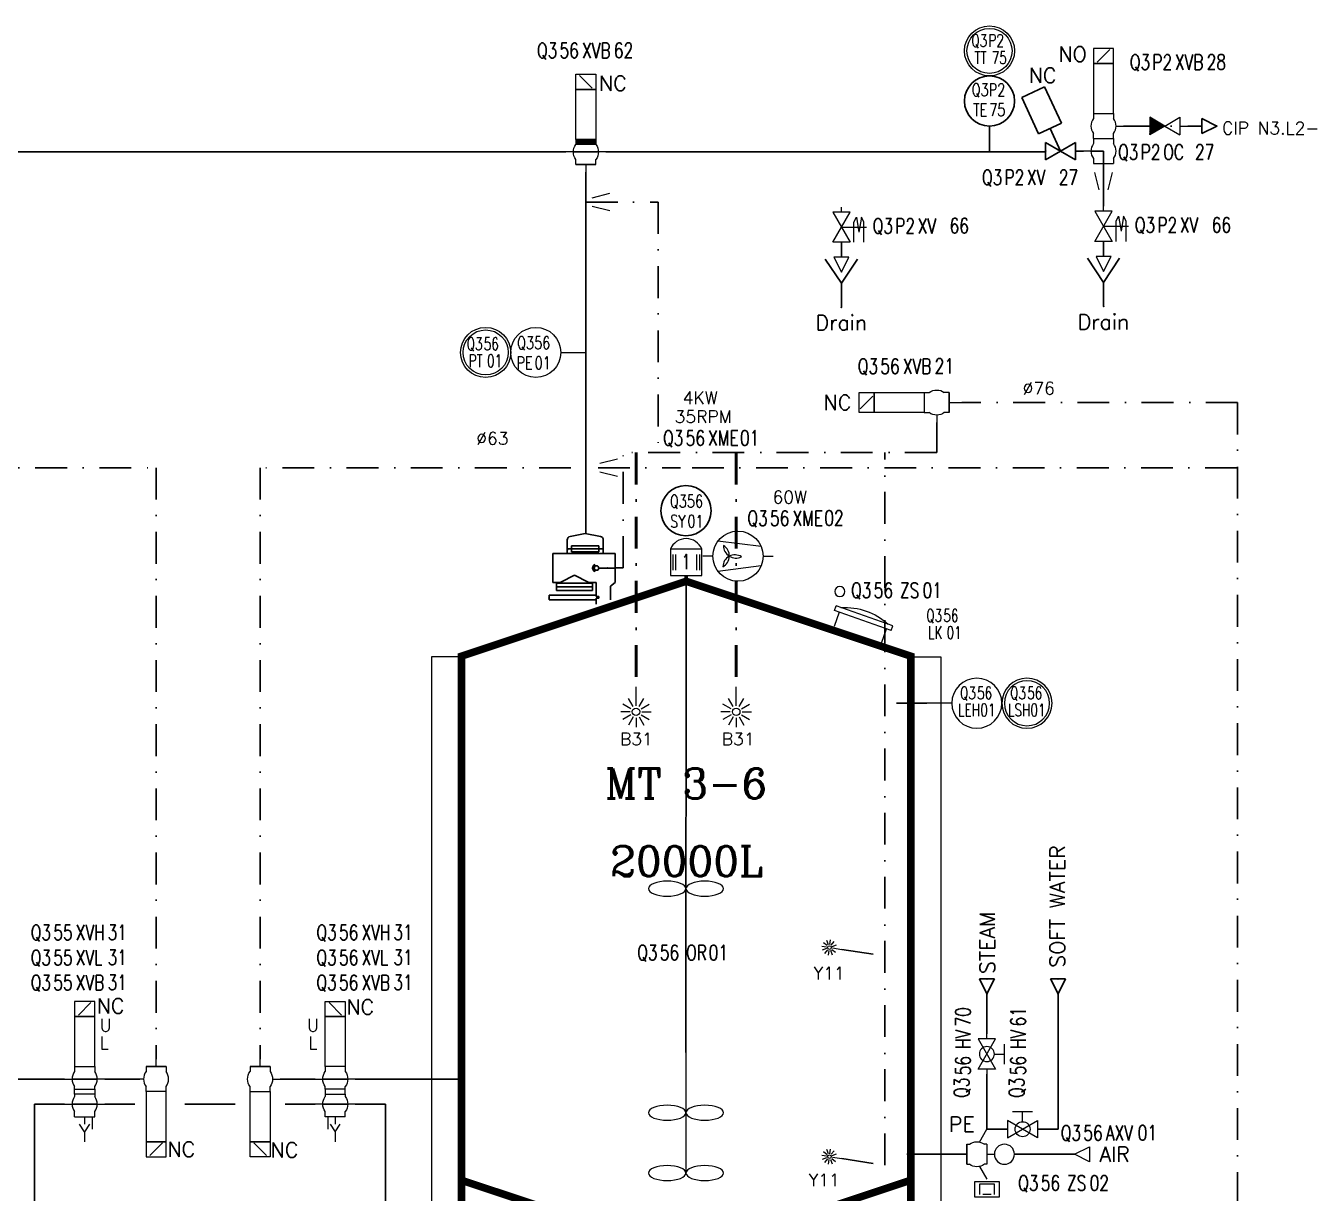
# Model space of a CAD drawing. Header units: inches. Extents: x 14952 to 16573, y 22099 to 23546.
# Drawn here: x 16231.4 to 16489, y 23152.1 to 23385.1 of the extents above; entities that cross this region are included whole.
import ezdxf
from ezdxf.enums import TextEntityAlignment as Align

# ---------------------------------------------------------------- set-up
doc = ezdxf.new("R2010")
doc.units = ezdxf.units.IN
doc.header["$MEASUREMENT"] = 0
doc.linetypes.add('ACAD_ISO02W100', pattern=[15, 12, -3])
doc.linetypes.add('DASHDOT2', pattern=[12.7, 6.35, -3.175, 0, -3.175])
for name, color, linetype, lineweight in [('17 Pipe CIP', 4, 'DASHDOT2', 50), ('19 Pipe Process', 30, 'Continuous', 30), ('31 Equipment', 7, 'Continuous', 9), ('33 Instruments Labels', 7, 'Continuous', 9)]:
    doc.layers.add(name, color=color, linetype=linetype, lineweight=lineweight)
for name, color, linetype in [('CUVERIE', 7, 'Continuous'), ('LIBELLE-INSTRUM', 7, 'Continuous'), ('MATERIEL-DIVERS', 7, 'Continuous'), ('POMPES-PROCESS', 7, 'Continuous'), ('REPERES', 7, 'Continuous'), ('techn-data', 7, 'Continuous'), ('TEXTE', 7, 'Continuous'), ('TEXTES', 7, 'Continuous'), ('TUYAUTERIE-AIR INSTRUMENT', 3, 'Continuous'), ('TUYAUTERIE-EAU', 5, 'Continuous'), ('TUYAUTERIE-EGOUT', 32, 'Continuous'), ('TUYAUTERIE-GAZ', 3, 'Continuous'), ('TUYAUTERIE-NEP', 4, 'DASHDOT2'), ('TUYAUTERIE-VAPEUR', 6, 'Continuous'), ('TXT_FR', 7, 'Continuous'), ('VANNES', 7, 'Continuous')]:
    doc.layers.add(name, color=color, linetype=linetype)
doc.layers.get('REPERES').off()
doc.styles.add('ROMANC', font='romanc')
doc.styles.add('ROMANS', font='ROMANS.SHX')
doc.styles.add('ROMANT', font='romant')
pattern_1 = [(45, (0, 0), (-0.02245064, 0.02245064), [])]

# ---------------------------------------------------------------- blocks, each defined once
blk = doc.blocks.new('APV-VLV-SSEAT-M+MP42-3')
at = {"layer": '31 Equipment'}
h = blk.add_hatch(dxfattribs=at)
h.set_pattern_fill('ANSI31', color=256, scale=0.01, style=0)
h.set_pattern_definition(pattern_1)
h.paths.add_polyline_path([(2, 2.5), (-2, 2.5), (-2, 1.5), (2, 1.5)])
at = {"layer": '31 Equipment', "ltscale": 38}
for p, q in [((1.25, 15.25), (-1.25, 12.75)), ((-4, 0), (-2.5, 0)), ((-2, 2.5), (-2, 1.5)), ((-2, 1.5), (2, 1.5)), ((2, 2.5), (2, 1.5)), ((-2, -2.5), (-2, -1.5)), ((2, -2.5), (-2, -2.5)), ((-2, -2.5), (2, -2.5)), ((0, -2.5), (0, -5)), ((2, -2.5), (2, -1.5))]:
    blk.add_line(p, q, dxfattribs=at)
at = {"layer": '31 Equipment', "lineweight": 30}
blk.add_line((-2.5, 0), (2.5, 0), dxfattribs=at)
at = {"layer": '31 Equipment'}
blk.add_line((2.5, 0), (4, 0), dxfattribs=at)
at = {"layer": '31 Equipment', "ltscale": 38}
for points in [[(-2, 12.5), (2, 12.5), (2, 15.5), (-2, 15.5)], [(-2, 2.5), (2, 2.5), (2, 12.5), (-2, 12.5)]]:
    blk.add_lwpolyline(points, close=True, dxfattribs=at)
for start, end in [(143.1301, 216.8699), (323.1301, 36.8699)]:
    blk.add_arc((0, 0), 2.5, start, end, dxfattribs=at)
blk = doc.blocks.new('APV-VLV-DSEAT-DA34-3')
at = {"layer": '31 Equipment', "ltscale": 38}
for p, q in [((1.25, 20.25), (-1.25, 17.75)), ((-2, 7.5), (-2, 6.5)), ((2, 7.5), (2, 6.5)), ((-4, 5), (-2.5, 5)), ((-2, 3), (-2, 3.5)), ((2, 3), (2, 3.5)), ((4, 5), (2.5, 5)), ((-2, 2), (-2, 1.5)), ((2, 2), (2, 1.5)), ((-4, 0), (-2.5, 0)), ((-2, -2.5), (-2, -1.5)), ((-2, -2.5), (2, -2.5)), ((0, -2.5), (0, -4)), ((1.5, -2.5), (1.5, -5)), ((2, -2.5), (2, -1.5)), ((2.5, 0), (4, 0)), ((0, -5.5), (-1, -4)), ((1, -4), (0, -5.5)), ((0, -5.5), (0, -7.5))]:
    blk.add_line(p, q, dxfattribs=at)
at = {"layer": '31 Equipment', "lineweight": 30}
for p, q in [((-2.5, 5), (2.5, 5)), ((-2.5, 0), (2.5, 0))]:
    blk.add_line(p, q, dxfattribs=at)
at = {"layer": '31 Equipment', "ltscale": 38}
for points in [[(-2, 17.5), (2, 17.5), (2, 20.5), (-2, 20.5)], [(-2, 7.5), (2, 7.5), (2, 17.5), (-2, 17.5)], [(-2, 3), (2, 3), (2, 2), (-2, 2)]]:
    blk.add_lwpolyline(points, close=True, dxfattribs=at)
for centre, start, end in [((0, 5), 143.1301, 216.8699), ((0, 5), 323.1301, 36.8699), ((0, 0), 143.1301, 216.8699), ((0, 0), 323.1301, 36.8699)]:
    blk.add_arc(centre, 2.5, start, end, dxfattribs=at)
at = {"layer": '31 Equipment', "style": 'ROMANS', "flags": 8}
for tag, p in [('U', (3, 14.5)), ('L', (3, 11))]:
    blk.add_attdef(tag, p, '', height=2.5, dxfattribs=at)
blk = doc.blocks.new('APV-TNK-GEN-11')
at = {"layer": '31 Equipment', "color": 7}
for points, const_width in [([(-14.94, 21.58), (-21.58, 3.32), (-24.9, 3.32), (-24.9, 83), (0, 91.3), (24.9, 83), (24.9, 3.32), (21.58, 3.32), (14.94, 21.58)], 0.83), ([(-24.9, 24.9), (0, 16.6)], 0.83), ([(24.9, 24.9), (0, 16.6)], 0.83), ([(-23.24, 3.32), (-23.24, 0)], 1.66), ([(23.24, 3.32), (23.24, 0)], 1.66)]:
    blk.add_lwpolyline(points, dxfattribs=dict(at, const_width=const_width))
at = {"layer": '31 Equipment', "ltscale": 38}
blk.add_point((0, 16), dxfattribs=at)
blk = doc.blocks.new('APV-TNK-INSULAT-12')
at = {"layer": '31 Equipment', "color": 7}
for p, q in [((-24.95, 67), (-28.22, 67)), ((-28.22, 67), (-28.22, 6.51)), ((24.95, 67), (28.22, 67)), ((28.22, 67), (28.22, 6.51)), ((-28.22, 6.51), (-24.95, 5.42)), ((28.22, 6.51), (24.95, 5.42)), ((-15.74, 2.35), (-4.98, -1.24)), ((-4.98, -1.24), (-4.98, 2.26)), ((15.74, 2.35), (4.98, -1.24)), ((4.98, -1.24), (4.98, 2.26))]:
    blk.add_line(p, q, dxfattribs=at)
at = {"layer": '31 Equipment'}
for p, q in [((-24.95, 5.42), (-24.95, 67)), ((24.95, 5.42), (24.95, 67)), ((-15.74, 2.35), (-14.94, 5.58)), ((-14.94, 5.58), (-4.98, 2.26)), ((14.94, 5.58), (4.98, 2.26)), ((15.74, 2.35), (14.94, 5.58))]:
    blk.add_line(p, q, dxfattribs=at)
at = {"layer": '31 Equipment', "ltscale": 38}
blk.add_point((0, 0), dxfattribs=at)
blk = doc.blocks.new('APV-TNK-ACC-MOT-1')
at = {"layer": '31 Equipment', "color": 7}
for p, q in [((3.15, 6.4), (-3.15, 6.4)), ((-3.15, 6.4), (-3.15, 1.15)), ((-2.64, 5.35), (-2.64, 2.2)), ((-2.1, 5.35), (-2.1, 2.2)), ((2.1, 5.35), (2.1, 2.2)), ((2.66, 5.35), (2.66, 2.2)), ((3.15, 1.15), (3.15, 6.4)), ((-3.15, 1.15), (3.15, 1.15))]:
    blk.add_line(p, q, dxfattribs=at)
blk.add_arc((0, 5.09), 3.41, 22.6199, 157.3801, dxfattribs=at)
at = {"layer": '31 Equipment', "ltscale": 38}
blk.add_point((0, 0), dxfattribs=at)
at = {"layer": '31 Equipment', "color": 7}
blk.add_trace([(-0.39, 0), (0.39, 0), (-0.39, 1.15), (0.39, 1.15)], dxfattribs=at)
at = {"layer": '31 Equipment', "style": 'ROMANT', "width": 0.8}
blk.add_text('1', height=3, dxfattribs=at).set_placement((0, 3.89), align=Align.MIDDLE)
blk = doc.blocks.new('APV-INS-M-L-LE1')
at = {"layer": '31 Equipment', "color": 7}
blk.add_line((0, -5), (0, -10), dxfattribs=at)
blk.add_circle((0, 0), 5, dxfattribs=at)
blk = doc.blocks.new('APV-INS-F-L-LS')
at = {"layer": '31 Equipment'}
for radius in [5, 4.5]:
    blk.add_circle((0, 0), radius, dxfattribs=at)
at = {"layer": '33 Instruments Labels', "style": 'ROMANS', "width": 0.8}
blk.add_attdef('LS?', text='', height=3, dxfattribs=at).set_placement((0, 0), align=Align.MIDDLE)
blk = doc.blocks.new('APV-TNK-ACC-MANHOLE-1')
at = {"layer": '31 Equipment'}
for p, q in [((-6, 3), (-6, 4)), ((-6, 4), (6, 4)), ((-6, 3), (6, 3)), ((-5, 0), (-5, 3)), ((5, 3), (5, 0)), ((6, 3), (6, 4))]:
    blk.add_line(p, q, dxfattribs=at)
blk.add_arc((0, -8), 13, 67.3801, 112.6199, dxfattribs=at)
blk = doc.blocks.new('APV-INS-POS-GEN-1')
at = {"layer": '31 Equipment', "color": 5}
blk.add_circle((0, 0), 1, dxfattribs=at)
blk = doc.blocks.new('APV-FTG-CONX-QUICK-1')
at = {"layer": '31 Equipment'}
for p, q in [((-0.5, 2.5), (2.5, 2.5)), ((-0.5, -2.5), (-0.5, 2.5)), ((0, 1.5), (2, 1.5)), ((0, 0.83), (0, -0.83)), ((2, 1.5), (2, -1.5)), ((2.5, 2.5), (2.5, -2.5)), ((2.5, -2.5), (-0.5, -2.5)), ((0, -0.83), (0, -0.83)), ((2, -1.5), (0, -1.5))]:
    blk.add_line(p, q, dxfattribs=at)
blk = doc.blocks.new('SPB')
at = {"color": 7}
for p, q in [((0, -6), (0, 0)), ((-2.598, -9), (-1.302, -8.25)), ((-2.124, -9.624), (-1.062, -8.562)), ((2.124, -9.624), (1.062, -8.562)), ((2.598, -9), (1.302, -8.25)), ((-1.5, -10.098), (-0.75, -8.802)), ((-0.774, -10.398), (-0.39, -8.952)), ((0, -10.5), (0, -9)), ((0.774, -10.398), (0.39, -8.952)), ((1.5, -10.098), (0.75, -8.802))]:
    blk.add_line(p, q, dxfattribs=at)
blk.add_circle((0, -7.5), 1.5, dxfattribs=at)
at = {"color": 7, "extrusion": (0, 1, 0)}
blk.add_point((0, 0), dxfattribs=at)
blk = doc.blocks.new('GOAVEC')
at = {"layer": 'MATERIEL-DIVERS'}
for p, q in [((0.48, 11.27), (3, 11.77)), ((3, 11.77), (5.52, 11.27)), ((0, 8.4), (0, 10.68)), ((0, 9.21), (6, 9.21)), ((5.28, 9.71), (0.72, 9.71)), ((0.72, 9.71), (0.72, 8.7)), ((0.72, 8.7), (5.28, 8.7)), ((5.28, 8.7), (5.28, 9.71)), ((6, 10.68), (6, 8.4)), ((-2, 8.4), (8.4, 8.4)), ((-2, 3.6), (-2, 8.4)), ((8.4, 8.4), (8.4, 3.6)), ((-0.74, 6), (-2.03, 6)), ((4.8, 4.8), (2.53, 3.66)), ((7.07, 3.66), (4.8, 4.8)), ((-1.2, 3), (-2, 3.6)), ((-1.2, 0.7), (-1.2, 3)), ((2.26, 3.6), (1.2, 3.6)), ((1.2, 3.6), (1.2, 1.27)), ((1.8, 3.49), (1.8, 2.29)), ((7.8, 3.49), (1.8, 3.49)), ((1.8, 2.89), (7.8, 2.89)), ((1.8, 2.29), (7.8, 2.29)), ((8.4, 3.6), (7.34, 3.6)), ((7.8, 2.29), (7.8, 3.49)), ((0.76, 1.27), (0.76, 1.01)), ((1.2, 1.27), (0.76, 1.27)), ((0.76, 1.01), (1.2, 1.01)), ((9, 1.52), (1.19, 1.52)), ((1.19, 1.01), (1.19, 0.72)), ((1.19, 0.72), (9, 0.72)), ((1.2, 1.01), (1.2, 0)), ((9, 0.72), (9, 1.52))]:
    blk.add_line(p, q, dxfattribs=at)
for centre, start, end in [((0.6, 10.68), 101.3099, 180), ((5.4, 10.68), 0, 78.6901), ((2.26, 4.2), 270, 296.5651), ((7.34, 4.2), 243.4349, 270)]:
    blk.add_arc(centre, 0.6, start, end, dxfattribs=at)
at = {"layer": 'MATERIEL-DIVERS', "color": 7, "extrusion": (1, 0, 0)}
for p in [(6, 9), (9, 1)]:
    blk.add_point(p, dxfattribs=at)
at = {"layer": 'MATERIEL-DIVERS', "color": 2}
for p in [(6, 9), (-2, 6), (9, 1)]:
    blk.add_point(p, dxfattribs=at)
at = {"layer": 'MATERIEL-DIVERS', "color": 7, "extrusion": (-1, 0, 0)}
blk.add_point((-2, 6), dxfattribs=at)
at = {"layer": 'MATERIEL-DIVERS', "xscale": 0.2499010929244832, "yscale": 0.2499010929244832, "zscale": 0.2499010929244832, "rotation": 90}
blk.add_blockref('SPB', (-0.74, 6), dxfattribs=at)
blk = doc.blocks.new('INSTR-M-L-SY')
at = {"layer": 'MATERIEL-DIVERS', "color": 7}
blk.add_circle((0, 0), 5, dxfattribs=at)
blk = doc.blocks.new('APV-VLV-SSEAT-SW41-3')
at = {"layer": '31 Equipment', "ltscale": 38}
for p, q in [((1.25, 15.25), (-1.25, 12.75)), ((-2, 2.5), (-2, 1.5)), ((2, 2.5), (2, 1.5)), ((2.5, 0), (4, 0)), ((-2, -2.5), (-2, -1.5)), ((2, -2.5), (-2, -2.5)), ((-2, -2.5), (2, -2.5)), ((0, -2.5), (0, -5)), ((2, -2.5), (2, -1.5))]:
    blk.add_line(p, q, dxfattribs=at)
for points in [[(-2, 12.5), (2, 12.5), (2, 15.5), (-2, 15.5)], [(-2, 2.5), (2, 2.5), (2, 12.5), (-2, 12.5)]]:
    blk.add_lwpolyline(points, close=True, dxfattribs=at)
for start, end in [(143.1301, 216.8699), (323.1301, 36.8699)]:
    blk.add_arc((0, 0), 2.5, start, end, dxfattribs=at)
blk = doc.blocks.new('APV-VLV-SAMPL-PRD20-2')
at = {"layer": '31 Equipment', "ltscale": 38}
for p, q in [((-2.54, 2.44), (-4, 5)), ((-4, 0), (-5.5, 0)), ((-4, 2), (-3.5, 2)), ((-4, 2), (-4, -2)), ((0, 2), (-0.5, 2)), ((0, 2), (0, -2)), ((0, -2), (0, 2)), ((-4, -2), (-3.5, -2)), ((-2.54, -2.44), (-4, -5)), ((0, -2), (-0.5, -2))]:
    blk.add_line(p, q, dxfattribs=at)
at = {"layer": '31 Equipment'}
blk.add_circle((-7.5, 0), 2, dxfattribs=at)
at = {"layer": '31 Equipment', "ltscale": 38}
for start, end in [(53.1301, 126.8699), (233.1301, 306.8699)]:
    blk.add_arc((-2, 0), 2.5, start, end, dxfattribs=at)
blk = doc.blocks.new('APV-FCE-GEN-REDCON-1')
at = {"layer": '31 Equipment', "color": 7}
for p, q in [((-2.5, 2.5), (2.5, 1.25)), ((2.5, 1.25), (2.5, 1.25)), ((2.5, -1.25), (-2.5, -2.5))]:
    blk.add_line(p, q, dxfattribs=at)
blk = doc.blocks.new('APV-SIGN-ARW-FLOW-1')
at = {"layer": '31 Equipment'}
for p, q in [((-1.5, -1.5), (-1.5, 1.5)), ((-1.5, 1.5), (1.5, 0)), ((1.5, 0), (-1.5, -1.5))]:
    blk.add_line(p, q, dxfattribs=at)
blk = doc.blocks.new('APV-TNK-ACC-SPRAYBALL-1')
at = {"layer": '31 Equipment'}
for p, q in [((0, -3.81), (0, 0)), ((-0.6, -3.97), (-1.53, -2.35)), ((0.6, -3.97), (1.53, -2.35)), ((-1.19, -5), (-3.05, -5)), ((-1.03, -4.4), (-2.65, -3.47)), ((1.03, -4.4), (2.65, -3.47)), ((1.19, -5), (3.05, -5)), ((-1.03, -5.6), (-2.65, -6.53)), ((-0.6, -6.03), (-1.53, -7.65)), ((0, -6.19), (0, -8.05)), ((0.6, -6.03), (1.53, -7.65)), ((1.03, -5.6), (2.65, -6.53))]:
    blk.add_line(p, q, dxfattribs=at)
blk.add_circle((0, -5), 0.738, dxfattribs=at)
blk = doc.blocks.new('APV-TNK-ACC-AGIT-1')
at = {"layer": '31 Equipment'}
blk.add_line((0, 0), (0, -8), dxfattribs=at)
for centre in [(-2.5, -8), (2.5, -8)]:
    blk.add_ellipse(centre, major_axis=(-2.5, 0), ratio=0.4, dxfattribs=at)
blk = doc.blocks.new('APV-INS-M-L-PE')
at = {"layer": '31 Equipment', "color": 7}
blk.add_line((0, -5), (0, -10), dxfattribs=at)
blk.add_circle((0, 0), 5, dxfattribs=at)
at = {"layer": '33 Instruments Labels', "style": 'ROMANS', "width": 0.8, "flags": 8}
blk.add_attdef('PE', text='', height=3, dxfattribs=at).set_placement((0, 0), align=Align.MIDDLE)
blk = doc.blocks.new('APV-INS-F-L-PT')
at = {"layer": '31 Equipment'}
for radius in [5, 4.5]:
    blk.add_circle((0, 0), radius, dxfattribs=at)
blk = doc.blocks.new('REPNORM1')
at = {"layer": 'TEXTES', "style": 'ROMANS', "width": 0.75}
for tag, p in [('ZONE', (-9.75, -1.25)), ('SOUSZONE', (-5.25, -1.25)), ('ELEMENT', (-0.75, -1.25)), ('NUM', (5.59, -1.22))]:
    blk.add_attdef(tag, p, '', height=3, dxfattribs=at)
blk = doc.blocks.new('REPNORM')
at = {"layer": 'TEXTES', "style": 'ROMANS', "width": 0.75}
for tag, p in [('ZONE', (-9.75, -1.25)), ('SOUSZONE', (-5.25, -1.25)), ('ELEMENT', (0, -1.25)), ('NUM', (4.5, -1.25))]:
    blk.add_attdef(tag, p, '', height=3, dxfattribs=at)
blk = doc.blocks.new('REPINS2')
at = {"layer": 'TEXTES', "style": 'ROMANS', "width": 0.7}
for tag, p in [('ZONE', (-3.35, 0.8)), ('SOUSZONE', (0.05, 0.8)), ('NUM', (0.7, -2.6))]:
    blk.add_attdef(tag, p, '', height=2.5, dxfattribs=at)
blk.add_attdef('ELEMENT', text='', height=2.5, dxfattribs=at).set_placement((-1.56, -2.59), align=Align.CENTER)
blk = doc.blocks.new('REPINS')
at = {"layer": 'TEXTES', "style": 'ROMANS', "width": 0.75}
for tag, p in [('ZONE', (-3.3, 1)), ('SOUSZONE', (0.1, 1)), ('NUM', (0.2, -3))]:
    blk.add_attdef(tag, p, '', height=2.5, dxfattribs=at)
blk.add_attdef('ELEMENT', text='', height=2.5, dxfattribs=at).set_placement((-0.2, -3), align=Align.RIGHT)
blk = doc.blocks.new('APV-PMP-GEN-FAN-1')
at = {"layer": '31 Equipment', "color": 7}
for p, q in [((4.62, 1.91), (-4.01, 2.99)), ((-3.44, 2.92), (-3.44, 2.92)), ((-4.03, -2.96), (4.65, -1.85))]:
    blk.add_line(p, q, dxfattribs=at)
at = {"layer": '31 Equipment', "ltscale": 38}
for p, q in [((-5, 0), (-7, 0)), ((5, 0), (7, 0))]:
    blk.add_line(p, q, dxfattribs=at)
at = {"layer": '31 Equipment', "color": 7}
blk.add_circle((0, 0), 5, dxfattribs=at)
for centre, radius, start, end in [((-4.14, 0.04), 2.42, 297.7105, 59.0333), ((-0.6, -2.14), 2.41, 57.3705, 179.0726), ((-0.42, 2.11), 2.48, 179.801, 296.7761)]:
    blk.add_arc(centre, radius, start, end, dxfattribs=at)
blk = doc.blocks.new('APV-VLV-SOLV-22-1')
at = {"layer": '31 Equipment', "linetype": 'ACAD_ISO02W100', "ltscale": 38}
for p, q in [((-1, 4.5), (-2, 4)), ((-2, 4), (1, 3.5)), ((-2, 3), (1, 3.5)), ((-1, 2.5), (-2, 3)), ((3, 4.5), (-1, 4.5)), ((0, 0), (0, 5)), ((3, 2.5), (-1, 2.5))]:
    blk.add_line(p, q, dxfattribs=at)
at = {"layer": '31 Equipment', "ltscale": 38}
for p, q in [((-3, 0), (-4, 0)), ((3, 0), (4, 0))]:
    blk.add_line(p, q, dxfattribs=at)
at = {"layer": '31 Equipment'}
for p, q in [((-3, 1.734), (-3, -1.734)), ((-3, -1.734), (3, 1.734)), ((3, -1.734), (-3, 1.734)), ((3, 1.734), (3, -1.734))]:
    blk.add_line(p, q, dxfattribs=at)
blk = doc.blocks.new('EGOUT')
at = {"color": 7}
for p, q in [((-3.2, 9.61), (0, 4.81)), ((0, 4.81), (3.2, 9.61)), ((0, 4.81), (0, 0))]:
    blk.add_line(p, q, dxfattribs=at)
at = {"color": 7, "extrusion": (0, -1, 0)}
blk.add_point((0, 0), dxfattribs=at)
at = {"layer": 'POMPES-PROCESS', "style": 'ROMANS'}
blk.add_attdef('EGOUT', text='', height=3, dxfattribs=at).set_placement((0, -4), align=Align.MIDDLE)
blk = doc.blocks.new('FLE23-A')
at = {"color": 7}
for p, q in [((0, 1.5), (-3, 0)), ((-3, 0), (0, -1.5)), ((0, -1.5), (0, 1.5))]:
    blk.add_line(p, q, dxfattribs=at)
at = {"layer": 'MATERIEL-DIVERS', "color": 7, "extrusion": (-1, 0, 0)}
blk.add_point((-3, 0), dxfattribs=at)
at = {"layer": 'MATERIEL-DIVERS', "color": 2}
for p in [(-3, 0), (0, 0)]:
    blk.add_point(p, dxfattribs=at)
at = {"layer": 'MATERIEL-DIVERS', "color": 7, "extrusion": (1, 0, 0)}
blk.add_point((0, 0), dxfattribs=at)
blk = doc.blocks.new('APV-VLVM-BALL-KHV+MF-1')
at = {"layer": '31 Equipment'}
for p, q in [((-2, 3.5), (2, 3.5)), ((0, 1.5), (0, 3.5)), ((-3, 1.734), (-3, -1.734)), ((-3, -1.734), (3, 1.734)), ((3, -1.734), (-3, 1.734)), ((3, 1.734), (3, -1.734))]:
    blk.add_line(p, q, dxfattribs=at)
at = {"layer": '31 Equipment', "ltscale": 38}
for p, q in [((-3, 0), (-4, 0)), ((3, 0), (4, 0))]:
    blk.add_line(p, q, dxfattribs=at)
at = {"layer": '31 Equipment'}
blk.add_circle((0, 0), 1.5, dxfattribs=at)
blk = doc.blocks.new('INSTR-M-L-TE')
at = {"color": 7, "extrusion": (0, -1, 0)}
blk.add_point((0, -10), dxfattribs=at)
at = {"layer": 'MATERIEL-DIVERS', "color": 7}
blk.add_line((0, -5), (0, -10), dxfattribs=at)
blk.add_circle((0, 0), 5, dxfattribs=at)
at = {"layer": 'LIBELLE-INSTRUM', "style": 'ROMANS', "width": 0.8, "flags": 8}
blk.add_attdef('TE', text='', height=3, dxfattribs=at).set_placement((0, 0), align=Align.MIDDLE)
blk = doc.blocks.new('APV-VLV-SSEAT-SW43-41')
at = {"layer": '31 Equipment', "ltscale": 38}
for p, q in [((1.25, 20.25), (-1.25, 17.75)), ((-2, 7.5), (-2, 6.5)), ((2, 7.5), (2, 6.5)), ((-2, 2.5), (-2, 3.5)), ((2, 2.5), (2, 3.5)), ((2.5, 5), (4, 5)), ((-2.5, 0), (-4, 0)), ((-2, 2.5), (2, 2.5)), ((-2, 2.5), (-2, 1.5)), ((2, 2.5), (2, 1.5)), ((-2, -1.5), (-2, -2.5)), ((-2, -2.5), (2, -2.5)), ((0, -2.5), (0, -5)), ((2, -1.5), (2, -2.5))]:
    blk.add_line(p, q, dxfattribs=at)
at = {"layer": '31 Equipment', "lineweight": 30}
for p, q in [((0, 0), (-2.5, 0)), ((0, -2.5), (0, 0))]:
    blk.add_line(p, q, dxfattribs=at)
at = {"layer": '31 Equipment', "ltscale": 38}
for points in [[(-2, 17.5), (2, 17.5), (2, 20.5), (-2, 20.5)], [(-2, 7.5), (2, 7.5), (2, 17.5), (-2, 17.5)]]:
    blk.add_lwpolyline(points, close=True, dxfattribs=at)
for centre, start, end in [((0, 5), 143.1301, 216.8699), ((0, 5), 323.1301, 36.8699), ((0, 0), 143.1301, 216.8699), ((0, 0), 323.1301, 36.8699)]:
    blk.add_arc(centre, 2.5, start, end, dxfattribs=at)
blk = doc.blocks.new('APV-INS-F-L-TT')
at = {"layer": '31 Equipment'}
for radius in [5, 4.5]:
    blk.add_circle((0, 0), radius, dxfattribs=at)
blk = doc.blocks.new('APV-FCE-NRV-GEN-1')
at = {"layer": '31 Equipment'}
h = blk.add_hatch(dxfattribs=at)
h.set_pattern_fill('ANSI31', color=256, scale=0.01, style=0)
h.set_pattern_definition(pattern_1)
h.paths.add_polyline_path([(3, 1.75), (3, -1.75), (0, 0)])
at = {"layer": '31 Equipment', "linetype": 'ACAD_ISO02W100', "ltscale": 38}
for p, q in [((-3, 0), (-5, 0)), ((0, 0), (-3, 1.75)), ((-3, 1.75), (-3, -1.75)), ((0, 0), (-3, -1.75)), ((0, 0), (3, 1.75)), ((0, 0), (3, -1.75)), ((3, 1.75), (3, -1.75)), ((3, 0), (5, 0))]:
    blk.add_line(p, q, dxfattribs=at)
blk = doc.blocks.new('VANNE SIEGE INCLINE')
at = {"color": 7}
for p, q in [((-3, 1.73), (-3, -1.73)), ((-3, -1.73), (3, 1.73)), ((3, -1.73), (-3, 1.73)), ((3, 1.73), (3, -1.73))]:
    blk.add_line(p, q, dxfattribs=at)
at = {"color": 7, "extrusion": (-1, 0, 0)}
blk.add_point((-3, 0), dxfattribs=at)
at = {"color": 7, "extrusion": (1, 0, 0)}
blk.add_point((3, 0), dxfattribs=at)
at = {"layer": 'VANNES'}
for p, q in [((3.23, 12.84), (-0.15, 5.59)), ((7.76, 10.73), (3.23, 12.84)), ((4.38, 3.47), (7.76, 10.73)), ((-0.15, 5.59), (4.38, 3.47)), ((0, 0), (2.11, 4.53))]:
    blk.add_line(p, q, dxfattribs=at)

msp = doc.modelspace()

# ---------------------------------------------------------------- linework, layer by layer
at = {"layer": '17 Pipe CIP'}
for p, q in [((16353.15, 23299.91), (16353.15, 23253.21)), ((16373.15, 23299.91), (16373.15, 23253.21))]:
    msp.add_line(p, q, dxfattribs=at)
at = {"layer": '19 Pipe Process'}
for p, q in [((16218.15, 23174.91), (16239.15, 23174.91)), ((16247.15, 23174.91), (16254.15, 23174.91)), ((16289.15, 23174.91), (16282.15, 23174.91)), ((16318.15, 23174.91), (16297.15, 23174.91)), ((16423.15, 23164.91), (16423.15, 23175.91)), ((16233.15, 23169.91), (16233.15, 23049.91)), ((16239.15, 23169.91), (16233.15, 23169.91)), ((16253.15, 23169.91), (16247.15, 23169.91)), ((16272.15, 23169.91), (16263.15, 23169.91)), ((16264.15, 23169.91), (16273.15, 23169.91)), ((16283.15, 23169.91), (16289.15, 23169.91)), ((16297.15, 23169.91), (16303.15, 23169.91)), ((16303.15, 23169.91), (16303.15, 23030.63)), ((16419.15, 23159.91), (16407.15, 23159.91))]:
    msp.add_line(p, q, dxfattribs=at)
at = {"layer": 'CUVERIE'}
msp.add_line((16411.15, 23249.91), (16405.15, 23249.91), dxfattribs=at)
at = {"layer": 'MATERIEL-DIVERS'}
msp.add_line((16363.12, 23180.2), (16363.15, 23274.25), dxfattribs=at)
at = {"layer": 'TUYAUTERIE-AIR INSTRUMENT'}
msp.add_line((16428.65, 23159.91), (16440.65, 23159.91), dxfattribs=at)
at = {"layer": 'TUYAUTERIE-EAU'}
for p, q in [((16437.35, 23183.91), (16437.35, 23191.91)), ((16437.35, 23164.91), (16437.35, 23183.91)), ((16423.15, 23164.91), (16427.28, 23164.91)), ((16433.21, 23164.91), (16437.35, 23164.91))]:
    msp.add_line(p, q, dxfattribs=at)
at = {"layer": 'TUYAUTERIE-EGOUT'}
for p, q in [((16394.12, 23338.91), (16394.12, 23341.91)), ((16446.42, 23339.08), (16446.42, 23342.08))]:
    msp.add_line(p, q, dxfattribs=at)
at = {"layer": 'TUYAUTERIE-GAZ'}
for p, q in [((16339.15, 23359.91), (16197.15, 23359.91)), ((16442.42, 23360.08), (16440.86, 23360.08)), ((16446.42, 23349.08), (16446.42, 23360.08)), ((16343.15, 23283.91), (16343.15, 23355.91))]:
    msp.add_line(p, q, dxfattribs=at)
msp.add_lwpolyline([(16347.15, 23359.91), (16434.86, 23359.91)], dxfattribs=at)
at = {"layer": 'TUYAUTERIE-NEP'}
for p, q in [((16450.42, 23365.08), (16466.02, 23365.08)), ((16343.15, 23349.91), (16357.6, 23349.91)), ((16357.6, 23349.91), (16357.6, 23299.91)), ((16473.15, 23309.91), (16418.15, 23309.91)), ((16473.15, 23309.91), (16473.15, 23074.91)), ((16413.15, 23305.91), (16413.15, 23299.91)), ((16413.15, 23299.91), (16350.59, 23299.91)), ((16350.59, 23276.91), (16350.59, 23299.91)), ((16402.77, 23157.72), (16402.77, 23299.91)), ((16194.91, 23296.91), (16257.4, 23296.91)), ((16257.4, 23296.91), (16257.4, 23178.91)), ((16340.15, 23296.91), (16278.15, 23296.91)), ((16278.15, 23296.91), (16278.15, 23178.91)), ((16345.59, 23296.91), (16362.05, 23296.91)), ((16364.32, 23296.91), (16473.15, 23296.91)), ((16349.15, 23276.91), (16350.59, 23276.91)), ((16394.21, 23200.78), (16402.77, 23199.45)), ((16394.21, 23159.05), (16402.77, 23157.72))]:
    msp.add_line(p, q, dxfattribs=at)
at = {"layer": 'TUYAUTERIE-VAPEUR'}
msp.add_line((16423.15, 23183.91), (16423.15, 23191.91), dxfattribs=at)

# ---------------------------------------------------------------- block references
at = {"layer": '17 Pipe CIP', "xscale": 0.5, "yscale": 0.5, "rotation": 261.1709262954927}
for p in [(16394.21, 23200.78), (16394.21, 23159.05)]:
    msp.add_blockref('APV-TNK-ACC-SPRAYBALL-1', p, dxfattribs=at)
at = {"layer": '31 Equipment'}
for p in [(16353.15, 23253.21), (16373.15, 23253.21)]:
    msp.add_blockref('APV-TNK-ACC-SPRAYBALL-1', p, dxfattribs=at)
at = {"layer": '33 Instruments Labels'}
for name, p in [('INSTR-M-L-TE', (16423.67, 23370.08)), ('APV-INS-F-L-PT', (16323.15, 23319.91))]:
    msp.add_blockref(name, p, dxfattribs=at)
at = {"layer": '33 Instruments Labels', "rotation": 90}
msp.add_blockref('APV-INS-M-L-PE', (16333.15, 23319.91), dxfattribs=at)
at = {"layer": '33 Instruments Labels', "xscale": -1}
for name, p in [('APV-INS-POS-GEN-1', (16393.82, 23272.19)), ('APV-INS-F-L-LS', (16431.15, 23249.91))]:
    msp.add_blockref(name, p, dxfattribs=at)
at = {"layer": '33 Instruments Labels', "xscale": -1, "rotation": 270}
msp.add_blockref('APV-INS-M-L-LE1', (16421.15, 23249.91), dxfattribs=at)
at = {"layer": '33 Instruments Labels', "xscale": -1.5, "yscale": 1.5, "zscale": 1.5}
for p in [(16363.12, 23224.91), (16363.12, 23180.2), (16363.12, 23168.16)]:
    msp.add_blockref('APV-TNK-ACC-AGIT-1', p, dxfattribs=at)
at = {"layer": 'CUVERIE'}
for name, p, xscale, yscale, zscale in [('GOAVEC', (16346.62, 23269.68), -1.199999999999999, 1.199999999999999, 1.199999999999999), ('APV-TNK-GEN-11', (16363.15, 23109.91), -1.8, 1.8, 1.8), ('APV-TNK-INSULAT-12', (16363.15, 23138.55), -1.8, 1.8, 1.8)]:
    msp.add_blockref(name, p, dxfattribs=dict(at, xscale=xscale, yscale=yscale, zscale=zscale))
msp.add_blockref('APV-TNK-ACC-MOT-1', (16363.15, 23274.25), dxfattribs=at)
at = {"layer": 'CUVERIE', "xscale": -1, "rotation": 340.6180997303045}
msp.add_blockref('APV-TNK-ACC-MANHOLE-1', (16397.43, 23263.57), dxfattribs=at)
at = {"layer": 'MATERIEL-DIVERS', "xscale": -1}
for name, p in [('VANNE SIEGE INCLINE', (16437.86, 23360.08)), ('APV-FCE-NRV-GEN-1', (16458.65, 23365.08)), ('FLE23-A', (16466.02, 23365.08))]:
    msp.add_blockref(name, p, dxfattribs=at)
at = {"layer": 'MATERIEL-DIVERS'}
for p, xscale, yscale, zscale, rotation in [((16446.42, 23354.08), 0.7000000000000455, 0.7000000000000455, 0.7000000000000455, 270), ((16346.15, 23349.91), 0.7, 0.7, 0.7, 180), ((16347.71, 23296.91), 0.7, 0.7, 0.7, 180)]:
    msp.add_blockref('APV-FCE-GEN-REDCON-1', p, dxfattribs=dict(at, xscale=xscale, yscale=yscale, zscale=zscale, rotation=rotation))
at = {"layer": 'MATERIEL-DIVERS', "xscale": -1}
for name, p, rotation in [('APV-SIGN-ARW-FLOW-1', (16394.12, 23337.41), 90), ('APV-SIGN-ARW-FLOW-1', (16446.42, 23337.58), 90), ('FLE23-A', (16423.15, 23194.91), 270), ('FLE23-A', (16437.35, 23194.91), 270), ('APV-FTG-CONX-QUICK-1', (16423.15, 23151.91), 270)]:
    msp.add_blockref(name, p, dxfattribs=dict(at, rotation=rotation))
at = {"layer": 'MATERIEL-DIVERS'}
ref = msp.add_blockref('EGOUT', (16446.42, 23329.08), dxfattribs=dict(at, xscale=-1))
ref.add_attrib('EGOUT', 'Drain', dxfattribs={"layer": 'POMPES-PROCESS', "height": 3, "style": 'ROMANS'}).set_placement((16446.42, 23326.08), align=Align.MIDDLE)
ref = msp.add_blockref('EGOUT', (16394.12, 23328.91), dxfattribs=dict(at, xscale=-1))
ref.add_attrib('EGOUT', 'Drain', dxfattribs={"layer": 'POMPES-PROCESS', "height": 3, "style": 'ROMANS'}).set_placement((16394.12, 23325.91), align=Align.MIDDLE)
msp.add_blockref('APV-PMP-GEN-FAN-1', (16373.49, 23279.25), dxfattribs=at)
at = {"layer": 'REPERES'}
for name, p, values in [('REPINS2', (16423.42, 23380.08), {'ZONE': 'Q3', 'SOUSZONE': 'P2', 'NUM': '75', 'ELEMENT': 'TT'}), ('REPNORM1', (16343.15, 23379.91), {'ZONE': 'Q3', 'SOUSZONE': '56', 'ELEMENT': 'XVB', 'NUM': '62'}), ('REPNORM1', (16461.42, 23377.58), {'ZONE': 'Q3', 'SOUSZONE': 'P2', 'ELEMENT': 'XVB', 'NUM': '28'}), ('REPNORM1', (16459.08, 23359.63), {'ZONE': 'Q3', 'SOUSZONE': 'P2', 'ELEMENT': 'OC', 'NUM': '27'}), ('REPNORM1', (16431.92, 23354.58), {'ZONE': 'Q3', 'SOUSZONE': 'P2', 'ELEMENT': 'XV', 'NUM': '27'}), ('REPNORM1', (16410.12, 23344.91), {'ZONE': 'Q3', 'SOUSZONE': 'P2', 'ELEMENT': 'XV', 'NUM': '66'}), ('REPNORM1', (16462.42, 23345.08), {'ZONE': 'Q3', 'SOUSZONE': 'P2', 'ELEMENT': 'XV', 'NUM': '66'}), ('REPINS2', (16322.73, 23319.57), {'ZONE': 'Q3', 'SOUSZONE': '56', 'NUM': '01', 'ELEMENT': 'PT'}), ('REPINS', (16332.73, 23319.57), {'ZONE': 'Q3', 'SOUSZONE': '56', 'ELEMENT': 'PE', 'NUM': '01'}), ('REPNORM1', (16407.15, 23316.91), {'ZONE': 'Q3', 'SOUSZONE': '56', 'ELEMENT': 'XVB', 'NUM': '21'}), ('REPNORM1', (16368.3, 23302.57), {'ZONE': 'Q3', 'SOUSZONE': '56', 'ELEMENT': 'XME', 'NUM': '01'}), ('REPINS', (16363.21, 23287.97), {'ZONE': 'Q3', 'SOUSZONE': '56', 'ELEMENT': 'SY', 'NUM': '01'}), ('REPNORM1', (16385.13, 23286.58), {'ZONE': 'Q3', 'SOUSZONE': '56', 'ELEMENT': 'XME', 'NUM': '02'}), ('REPNORM', (16405.82, 23272.19), {'ZONE': 'Q3', 'SOUSZONE': '56', 'ELEMENT': 'ZS', 'NUM': '01'}), ('REPINS2', (16414.42, 23265.35), {'ZONE': 'Q3', 'SOUSZONE': '56', 'NUM': '01', 'ELEMENT': 'LK'}), ('REPINS2', (16421.15, 23249.91), {'ZONE': 'Q3', 'SOUSZONE': '56', 'NUM': '01', 'ELEMENT': 'LEH'}), ('REPINS2', (16431.15, 23249.91), {'ZONE': 'Q3', 'SOUSZONE': '56', 'NUM': '01', 'ELEMENT': 'LSH'}), ('REPNORM1', (16242.15, 23203.91), {'ZONE': 'Q3', 'SOUSZONE': '55', 'ELEMENT': 'XVH', 'NUM': '31'}), ('REPNORM1', (16299.15, 23203.91), {'ZONE': 'Q3', 'SOUSZONE': '56', 'ELEMENT': 'XVH', 'NUM': '31'}), ('REPNORM1', (16299.15, 23198.91), {'ZONE': 'Q3', 'SOUSZONE': '56', 'ELEMENT': 'XVL', 'NUM': '31'}), ('REPNORM', (16363.15, 23199.91), {'ZONE': 'Q3', 'SOUSZONE': '56', 'ELEMENT': 'OR', 'NUM': '01'}), ('REPNORM1', (16242.15, 23193.91), {'ZONE': 'Q3', 'SOUSZONE': '55', 'ELEMENT': 'XVB', 'NUM': '31'}), ('REPNORM1', (16299.15, 23193.91), {'ZONE': 'Q3', 'SOUSZONE': '56', 'ELEMENT': 'XVB', 'NUM': '31'}), ('REPNORM1', (16447.65, 23163.91), {'ZONE': 'Q3', 'SOUSZONE': '56', 'ELEMENT': 'AXV', 'NUM': '01'}), ('REPNORM', (16439.15, 23153.91), {'ZONE': 'Q3', 'SOUSZONE': '56', 'ELEMENT': 'ZS', 'NUM': '02'})]:
    msp.add_blockref(name, p, dxfattribs=at).add_auto_attribs(values)
for name, p, rotation, values in [('REPINS', (16423.42, 23370.08), 0.0002280594390062327, {'ZONE': 'Q3', 'SOUSZONE': 'P2', 'ELEMENT': 'TE', 'NUM': '75'}), ('REPNORM1', (16242.15, 23198.91), 7.601981207739284e-05, {'ZONE': 'Q3', 'SOUSZONE': '55', 'ELEMENT': 'XVL', 'NUM': '31'})]:
    msp.add_blockref(name, p, dxfattribs=dict(at, rotation=rotation)).add_auto_attribs(values)
msp.add_blockref('INSTR-M-L-SY', (16363.12, 23288.33), dxfattribs=at)
msp.add_blockref('INSTR-M-L-SY', (16363.12, 23288.33), dxfattribs=at)
at = {"layer": 'REPERES', "xscale": -1}
msp.add_blockref('INSTR-M-L-SY', (16363.12, 23288.33), dxfattribs=at)
at = {"layer": 'REPERES'}
ref = msp.add_blockref('REPNORM', (16418.15, 23180.91), dxfattribs=dict(at, xscale=-1, rotation=270))
ref.add_attrib('ZONE', 'Q3', (16419.61, 23171.16), dxfattribs={"layer": 'TEXTES', "height": 3, "rotation": 90, "style": 'ROMANS', "width": 0.75})
ref.add_attrib('SOUSZONE', '56', (16419.9, 23175.66), dxfattribs={"layer": 'TEXTES', "height": 3, "rotation": 90, "style": 'ROMANS', "width": 0.75})
ref.add_attrib('ELEMENT', 'HV', (16419.9, 23180.91), dxfattribs={"layer": 'TEXTES', "height": 3, "rotation": 90, "style": 'ROMANS', "width": 0.75})
ref.add_attrib('NUM', '70', (16419.9, 23185.41), dxfattribs={"layer": 'TEXTES', "height": 3, "rotation": 90, "style": 'ROMANS', "width": 0.75})
ref = msp.add_blockref('REPNORM', (16429.14, 23180.91), dxfattribs=dict(at, xscale=-1, rotation=270))
ref.add_attrib('ZONE', 'Q3', (16430.61, 23171.16), dxfattribs={"layer": 'TEXTES', "height": 3, "rotation": 90, "style": 'ROMANS', "width": 0.75})
ref.add_attrib('SOUSZONE', '56', (16430.89, 23175.66), dxfattribs={"layer": 'TEXTES', "height": 3, "rotation": 90, "style": 'ROMANS', "width": 0.75})
ref.add_attrib('ELEMENT', 'HV', (16430.89, 23180.91), dxfattribs={"layer": 'TEXTES', "height": 3, "rotation": 90, "style": 'ROMANS', "width": 0.75})
ref.add_attrib('NUM', '61', (16430.89, 23185.41), dxfattribs={"layer": 'TEXTES', "height": 3, "rotation": 90, "style": 'ROMANS', "width": 0.75})
at = {"layer": 'TUYAUTERIE-NEP'}
msp.add_blockref('APV-INS-F-L-TT', (16423.67, 23380.08), dxfattribs=at)
at = {"layer": 'TUYAUTERIE-NEP', "xscale": -1}
msp.add_blockref('APV-VLV-SSEAT-M+MP42-3', (16343.15, 23359.91), dxfattribs=at)
at = {"layer": 'VANNES'}
for name, p in [('APV-VLV-SSEAT-SW43-41', (16446.42, 23360.08)), ('APV-VLVM-BALL-KHV+MF-1', (16430.28, 23164.91))]:
    msp.add_blockref(name, p, dxfattribs=at)
for name, p, rotation in [('APV-VLV-SOLV-22-1', (16394.12, 23344.91), 270), ('APV-VLV-SOLV-22-1', (16446.42, 23345.08), 270), ('APV-VLV-SSEAT-SW41-3', (16257.4, 23174.91), 180), ('APV-SIGN-ARW-FLOW-1', (16442.15, 23159.91), 180)]:
    msp.add_blockref(name, p, dxfattribs=dict(at, rotation=rotation))
at = {"layer": 'VANNES', "xscale": -1}
for name, p, rotation in [('APV-VLV-SSEAT-SW41-3', (16413.15, 23309.91), 90), ('APV-VLVM-BALL-KHV+MF-1', (16423.15, 23179.91), 270), ('APV-VLV-SSEAT-SW41-3', (16278.15, 23174.91), 180)]:
    msp.add_blockref(name, p, dxfattribs=dict(at, rotation=rotation))
at = {"layer": 'VANNES'}
msp.add_blockref('APV-VLV-DSEAT-DA34-3', (16243.15, 23169.91), dxfattribs=at).add_auto_attribs({'U': 'U', 'L': 'L'})
ref = msp.add_blockref('APV-VLV-DSEAT-DA34-3', (16293.15, 23169.91), dxfattribs=dict(at, xscale=-1))
ref.add_attrib('U', 'U', (16287.53, 23184.41), dxfattribs={"layer": '31 Equipment', "height": 2.5, "style": 'ROMANS', "flags": 8})
ref.add_attrib('L', 'L', (16287.76, 23180.91), dxfattribs={"layer": '31 Equipment', "height": 2.5, "style": 'ROMANS', "flags": 8})
at = {"layer": 'VANNES', "xscale": -1}
msp.add_blockref('APV-VLV-SAMPL-PRD20-2', (16419.15, 23159.91), dxfattribs=at)

# ---------------------------------------------------------------- texts
at = {"layer": '31 Equipment', "style": 'ROMANS'}
msp.add_text('CIP N3.L2-', height=2.5, dxfattribs=at).set_placement((16470.08, 23363.43))
at = {"layer": 'techn-data', "style": 'ROMANS'}
for s, p in [('%%C76', (16433.5, 23312.76)), ('4KW', (16365.95, 23310.86)), ('35RPM', (16366.55, 23307.1)), ('%%C63', (16324.5, 23302.76)), ('60W', (16383.82, 23291.03)), ('B31', (16353.23, 23242.78)), ('B31', (16373.54, 23242.78)), ('Y11', (16391.66, 23196.03)), ('Y11', (16390.67, 23154.78))]:
    msp.add_text(s, height=2.5, dxfattribs=at).set_placement(p, align=Align.MIDDLE_CENTER)
at = {"layer": 'TEXTE', "style": 'ROMANS'}
for s, p in [('SOFT WATER', (16437.23, 23209.34)), ('STEAM', (16423.24, 23202.12))]:
    msp.add_text(s, height=3, rotation=90, dxfattribs=at).set_placement(p, align=Align.MIDDLE)
msp.add_text('AIR', height=3, dxfattribs=at).set_placement((16448.65, 23159.91), align=Align.MIDDLE)
at = {"layer": 'TEXTES', "style": 'ROMANS'}
for s, p in [('NO', (16437.44, 23377.93)), ('NC', (16345.78, 23372.12)), ('NC', (16431.52, 23373.69)), ('NC', (16390.59, 23308.42)), ('NC', (16245.58, 23188.01)), ('NC', (16295.38, 23187.8)), ('NC', (16259.69, 23159.41)), ('NC', (16280.25, 23159.28))]:
    msp.add_text(s, height=3, dxfattribs=at).set_placement(p)
at = {"layer": 'TXT_FR', "style": 'ROMANS'}
msp.add_text('PE', height=3, dxfattribs=at).set_placement((16418.15, 23165.91), align=Align.MIDDLE)
at = {"layer": 'TXT_FR', "char_height": 6, "width": 112.5, "attachment_point": 5, "style": 'ROMANC'}
for s, insert in [('MT 3-6', (16363.15, 23233.91)), ('20000L', (16363.15, 23218.39))]:
    msp.add_mtext(s, dxfattribs=dict(at, insert=insert))

doc.saveas('drawing.dxf')
